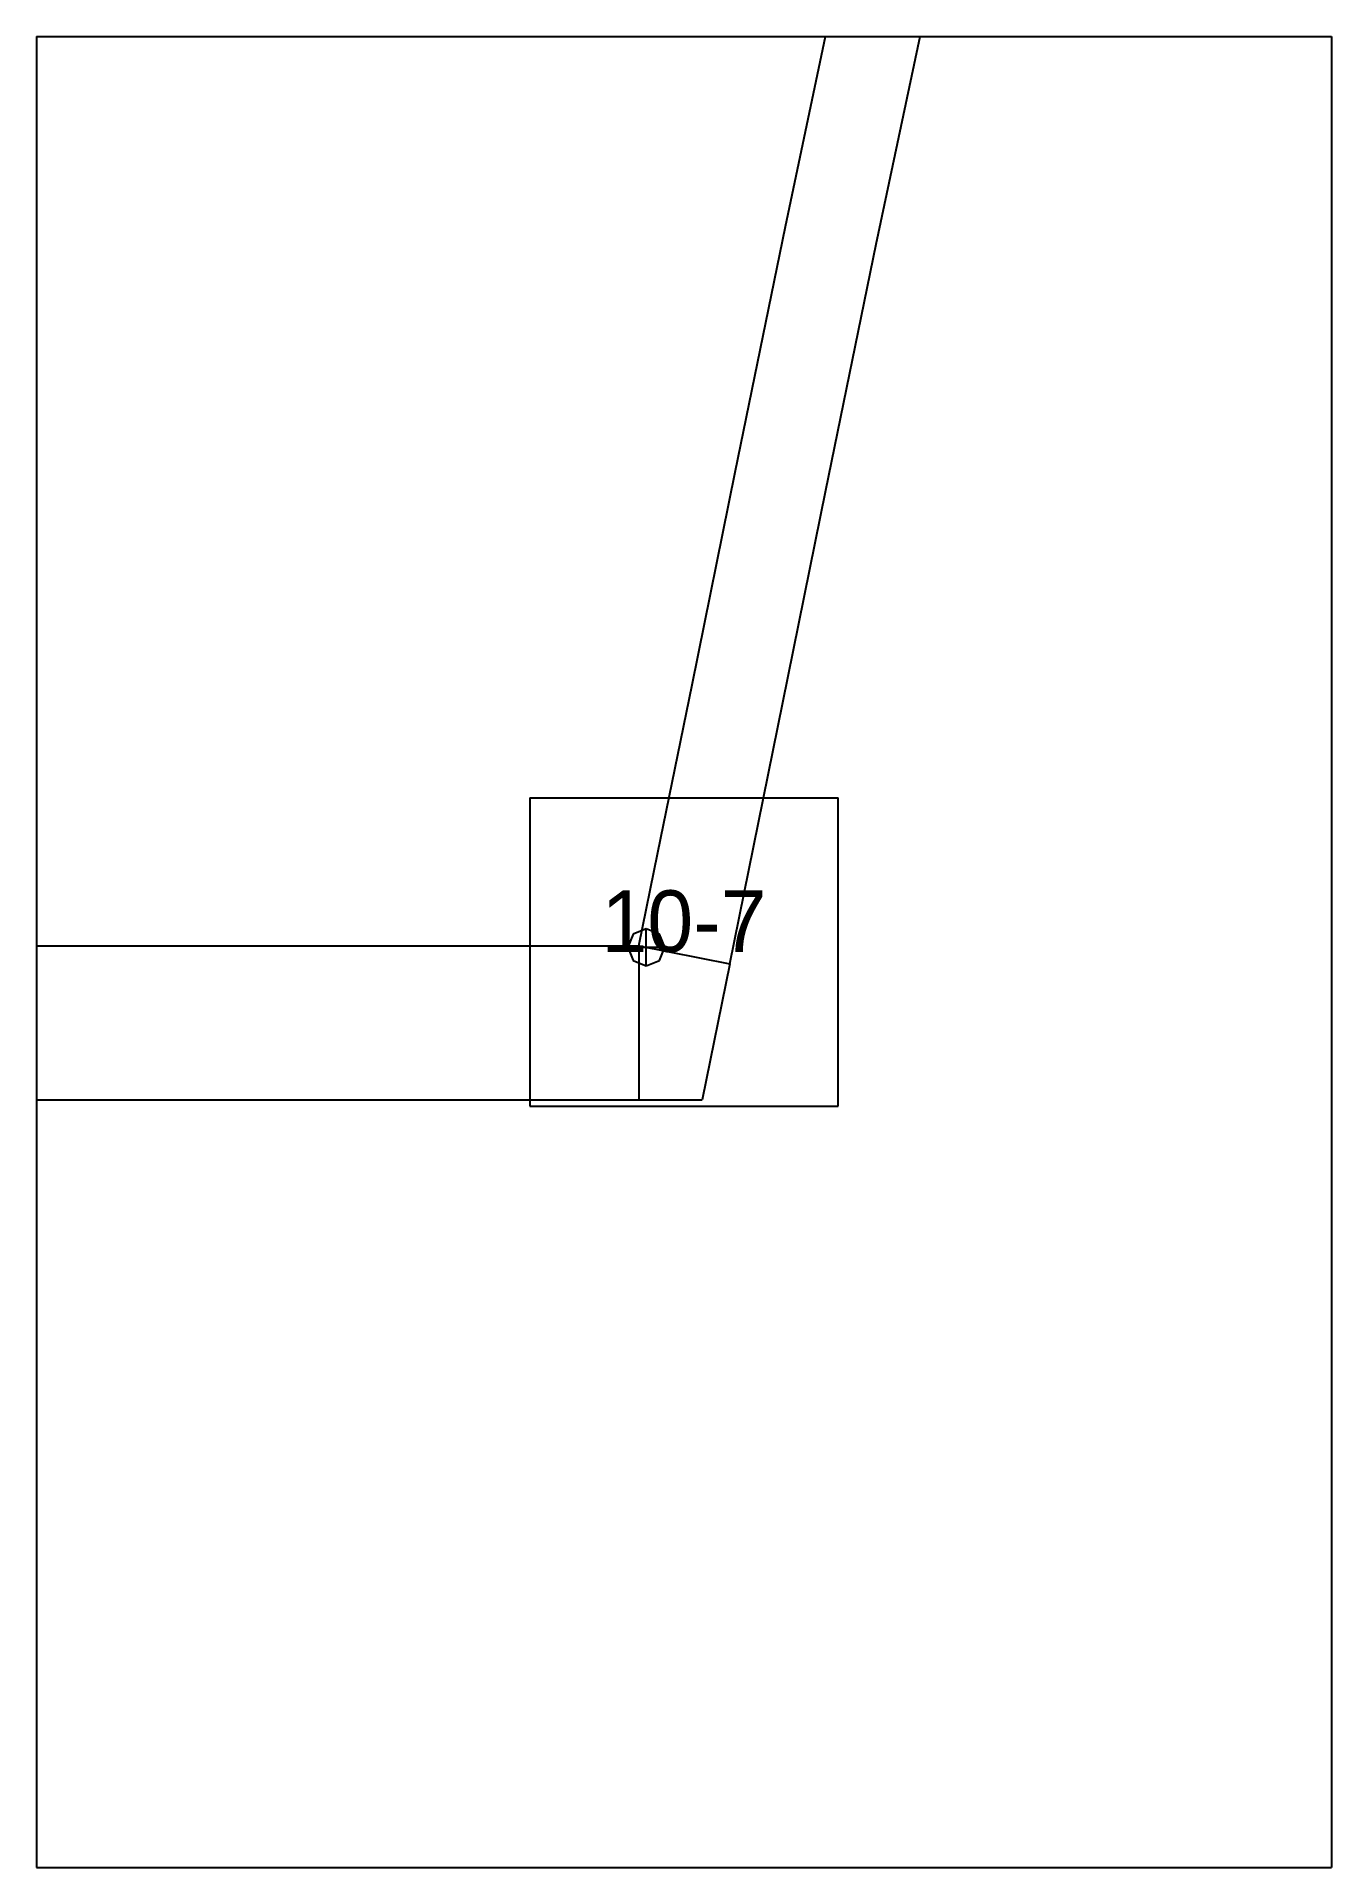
# Paper-space layout 'Plan 10-7' of a CAD drawing. Header units: metres, sheet in millimetres. Extents: x 0 to 210, y 0 to 297.
# The model-space entities are those that its viewports show. They can reach past a viewport. Long polylines and large blocks are cut down to what shows.
import ezdxf
from ezdxf.enums import TextEntityAlignment as Align

# ---------------------------------------------------------------- set-up
doc = ezdxf.new("R2010")
doc.units = ezdxf.units.M
for name, color, linetype in [('default', 7, 'Continuous'), ('TEXTLAYER', 7, 'Continuous'), ('VIEWPORTS', 7, 'Continuous')]:
    doc.layers.add(name, color=color, linetype=linetype)

msp = doc.modelspace()

# ---------------------------------------------------------------- linework, layer by layer
at = {"color": 9}
for p, q in [((1260, -2376), (1260, -2673)), ((1260, -2376), (1260, -2673)), ((1470, -2376), (1470, -2673)), ((1470, -2376), (1470, -2673)), ((1050, -2673), (1260, -2673)), ((1050, -2673), (1260, -2673)), ((1260, -2673), (1470, -2673)), ((1260, -2673), (1260, -2970)), ((1260, -2673), (1470, -2673)), ((1260, -2673), (1260, -2970)), ((1470, -2673), (1680, -2673)), ((1470, -2673), (1470, -2970)), ((1470, -2673), (1680, -2673)), ((1470, -2673), (1470, -2970)), ((1340, -2796.5), (1390, -2796.5)), ((1340, -2796.5), (1340, -2846.5)), ((1390, -2846.5), (1390, -2796.5)), ((1340, -2846.5), (1390, -2846.5)), ((1050, -2970), (1260, -2970)), ((1260, -2970), (1470, -2970)), ((1470, -2970), (1680, -2970))]:
    msp.add_line(p, q, dxfattribs=at)
at = {"layer": 'default', "color": 7, "linetype": 'Continuous'}
for p, q in [((1381.44, -2703.78), (1390.82, -2659.6)), ((1396.16, -2706.68), (1405.54, -2662.5)), ((1373.3, -2743.67), (1381.44, -2703.78)), ((1388.02, -2746.57), (1396.16, -2706.68)), ((1366.3, -2778.14), (1373.3, -2743.67)), ((1381.02, -2781.04), (1388.02, -2746.57)), ((1360.78, -2805.34), (1366.3, -2778.14)), ((1375.5, -2808.23), (1381.02, -2781.04)), ((1357.7, -2820.5), (1360.78, -2805.34)), ((1372.42, -2823.4), (1375.5, -2808.23)), ((1358.88, -2817.74), (1356.76, -2818.62)), ((1361, -2818.62), (1358.88, -2817.74)), ((1358.88, -2823.74), (1358.88, -2817.74)), ((1036.35, -2820.5), (1357.7, -2820.5)), ((1356.76, -2818.62), (1355.88, -2820.74)), ((1355.88, -2820.74), (1356.76, -2822.86)), ((1355.88, -2820.74), (1361.88, -2820.74)), ((1357.7, -2820.5), (1357.7, -2845.5)), ((1357.7, -2820.5), (1372.42, -2823.4)), ((1361.88, -2820.74), (1361, -2818.62)), ((1361, -2822.86), (1361.88, -2820.74)), ((1356.76, -2822.86), (1358.88, -2823.74)), ((1358.88, -2823.74), (1361, -2822.86)), ((1372.42, -2823.4), (1367.94, -2845.5)), ((1036.35, -2845.5), (1357.7, -2845.5)), ((1357.7, -2845.5), (1367.94, -2845.5))]:
    msp.add_line(p, q, dxfattribs=at)

# ---------------------------------------------------------------- texts
at = {"layer": 'TEXTLAYER', "color": 1}
msp.add_text('10-7', height=10, dxfattribs=at).set_placement((1365, -2821.5), align=Align.CENTER)

psp = doc.layouts.new('Plan 10-7')

# ---------------------------------------------------------------- viewports
at = {"layer": 'VIEWPORTS'}
psp.add_viewport(center=(105, 148.5), size=(210, 297), view_center_point=(1365, -2821.5), view_height=297, dxfattribs=at)

doc.saveas('drawing.dxf')
